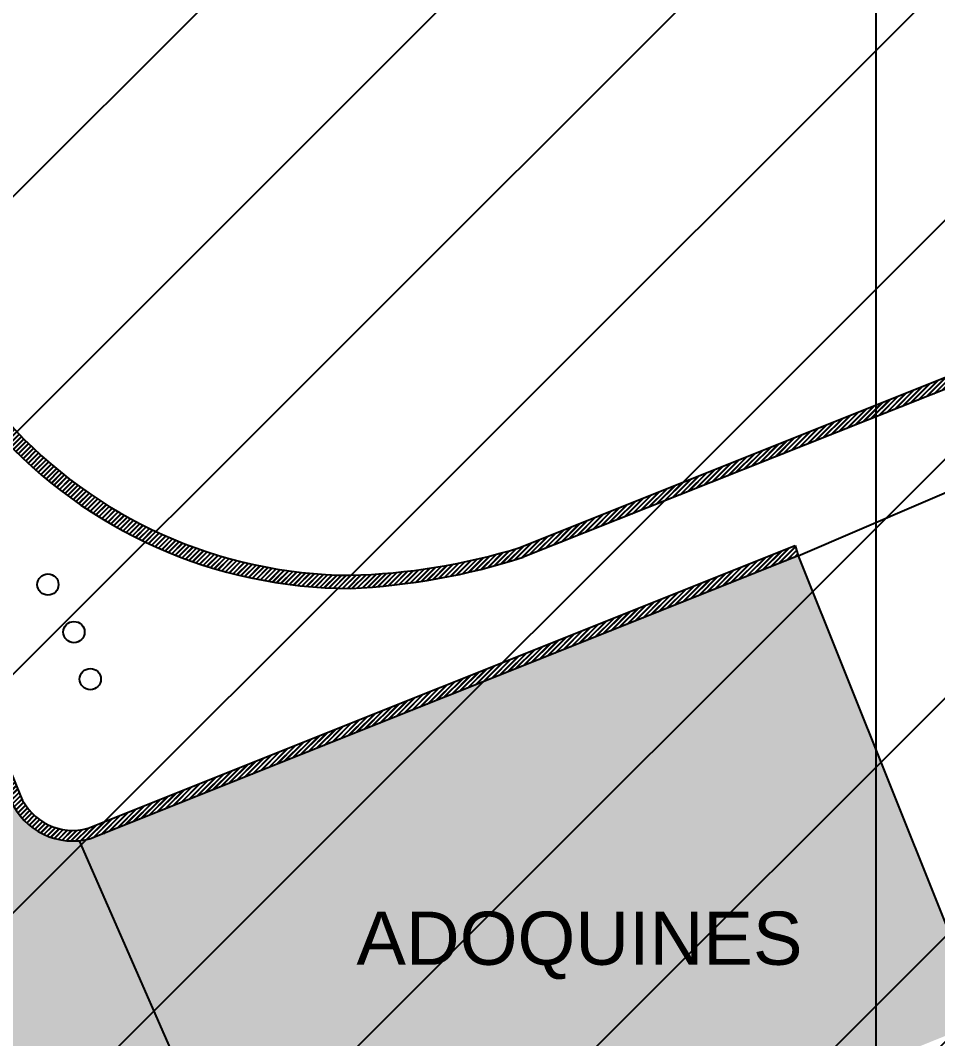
# Model space of a CAD drawing. Extents: x 350769 to 354978, y 6304672 to 6307963.
# Drawn here: x 352483.92 to 352501.15, y 6305421.36 to 6305440.5 of the extents above; entities that cross this region are included whole.
import ezdxf

# ---------------------------------------------------------------- set-up
doc = ezdxf.new("R2010")
doc.units = 0
doc.header["$PDMODE"] = 35
doc.header["$PDSIZE"] = 0.03
for name, pattern in [('4.0 - LO RECABARREN - DESNIVEL NUEVO$0$HIDDEN', [0.375, 0.25, -0.125]), ('CONTINUOS', [0]), ('DASHED', [19.05, 12.7, -6.35]), ('DIVIDE', [1.25, 0.5, -0.25, 0, -0.25, 0, -0.25])]:
    doc.linetypes.add(name, pattern=pattern)
doc.layers.get('0').update_dxf_attribs({"linetype": 'CONTINUOUS'})
doc.layers.get('Defpoints').update_dxf_attribs({"linetype": 'CONTINUOUS'})
for name, color, linetype in [('0-LEVANTAMIENTO 2020.SEP', 252, 'CONTINUOUS'), ('02_Geo ext_Acotamiento', 7, 'CONTINUOUS'), ('1-ADOQUIN', 8, 'CONTINUOUS'), ('1-coordenadas', 8, 'CONTINUOUS'), ('1-LINEA DE CIERRO', 7, 'DIVIDE'), ('1-MURO', 7, 'CONTINUOUS'), ('1-RADIER', 251, 'CONTINUOUS'), ('2-ACHURADO MURO', 9, 'CONTINUOUS'), ('2-ACHURADO RADIER', 9, 'CONTINUOUS'), ('2-ACHURADO VEREDA', 252, 'CONTINUOUS')]:
    doc.layers.add(name, color=color, linetype=linetype)
doc.layers.add('0_ASD_TOPOGRAFIA_ELEMENTOS', color=9, linetype='CONTINUOS', lineweight=5, true_color=0xbdbdbd)
doc.styles.add('A', font='arial.ttf', dxfattribs={"height": 2})
doc.styles.add('ROMANS', font='romans.shx', dxfattribs={"width": 0.65})
doc.dimstyles.new('Principal', dxfattribs={"dimscale": 0, "dimtxt": 2, "dimasz": 2, "dimexe": 1, "dimexo": 1, "dimtad": 1, "dimrnd": 0.05, "dimzin": 1, "dimtxsty": 'ROMANS', "dimcen": 2.5, "dimclrt": 2, "dimaunit": 2, "dimadec": 0, "dimazin": 0, "dimtfac": 1, "dimtmove": 0, "dimatfit": 3, "dimfxl": 1, "dimfxlon": 1, "dimarcsym": 0})
pattern_1 = [(45, (0, 0), (-0.04490128060535, 0.04490128060535), [])]
pattern_2 = [(45, (38000, -3000), (-0.04490128060535, 0.04490128060535), [])]

# ---------------------------------------------------------------- blocks, each defined once
blk = doc.blocks.new('COORDENADAS')
at = {"layer": '1-coordenadas'}
blk.add_line((320, -900.625), (320, -0.625), dxfattribs=at)
blk = doc.blocks.new('*D1236')
at = {"layer": '02_Geo ext_Acotamiento', "color": 0, "lineweight": -2, "transparency": 16777216}
blk.add_line((352474.045, 6305972.496), (352473.119, 6305978.179), dxfattribs=at)
at = {"layer": '02_Geo ext_Acotamiento', "color": 0, "transparency": 16777216}
blk.add_solid([(352473.283, 6305978.206), (352472.954, 6305978.153), (352472.958, 6305979.166)], dxfattribs=at)
at = {"layer": 'Defpoints', "color": 0, "transparency": 16777216}
for p in [(352472.958, 6305979.166), (352596.042, 6305224.025)]:
    blk.add_point(p, dxfattribs=at)
at = {"layer": '02_Geo ext_Acotamiento', "color": 2, "transparency": 16777216, "insert": (352474.582, 6305974.845), "char_height": 1, "attachment_point": 5, "rotation": 279.2575, "style": 'ROMANS'}
blk.add_mtext('R765,10', dxfattribs=at)
blk = doc.blocks.new('TOPOGRAFIA')
at = {"layer": '2-ACHURADO MURO', "lineweight": 0, "true_color": 0xbdbdbd}
h = blk.add_hatch(dxfattribs=at)
h.set_pattern_fill('ANSI31', color=9, scale=0.02)
h.set_pattern_definition(pattern_2)
h.paths.add_polyline_path([(390477.753, 6302446.148), (390477.887, 6302449.06), (390477.641, 6302448.984), (390477.507, 6302446.072), (390481.886, 6302435.266, -0.017184), (390483.463, 6302432.785, 0.212455), (390490.124, 6302429.825, 0.067719), (390493.364, 6302430.411), (390504.693, 6302434.919), (390518.119, 6302440.31), (390518.049, 6302440.485), (390504.597, 6302435.116), (390493.301, 6302430.59, -0.067674), (390490.114, 6302430.07, -0.2108), (390483.67, 6302432.966), (390482.082, 6302435.381)])
h = blk.add_hatch(dxfattribs=at)
h.set_pattern_fill('ANSI31', color=9, scale=0.02)
h.set_pattern_definition(pattern_2)
h.paths.add_polyline_path([(390478.156, 6302440.193), (390474.824, 6302448.462), (390474.638, 6302448.387), (390477.97, 6302440.118), (390481.649, 6302430.979), (390483.734, 6302425.85, 0.377325), (390485.251, 6302425.123), (390498.532, 6302430.434), (390498.476, 6302430.628), (390485.19, 6302425.314, -0.375265), (390483.919, 6302425.927), (390481.834, 6302431.054)])
at = {"layer": '2-ACHURADO RADIER', "lineweight": 0, "true_color": 0xbdbdbd}
h = blk.add_hatch(color=9, dxfattribs=at)
h.dxf.hatch_style = 1
h.paths.add_polyline_path([(390498.532, 6302430.434), (390485.251, 6302425.123, -0.045419), (390485.024, 6302425.081), (390488.749, 6302416.568), (390488.846, 6302416.378), (390488.941, 6302416.427), (390494.157, 6302418.53), (390493.79, 6302419.438), (390494.434, 6302419.728), (390494.812, 6302418.794), (390502.028, 6302421.704)])
h = blk.add_hatch(color=9, dxfattribs=at)
h.dxf.hatch_style = 1
h.paths.add_polyline_path([(390485.024, 6302425.081, -0.326314), (390483.734, 6302425.85), (390483.519, 6302426.379), (390477.674, 6302423.927), (390477.855, 6302423.476), (390477.674, 6302423.398), (390478.129, 6302422.276), (390481.622, 6302413.737), (390482.338, 6302411.296, -0.030699), (390481.958, 6302410.78), (390490.405, 6302414.123, -0.061713), (390489.884, 6302414.35), (390488.749, 6302416.568)])
at = {"layer": '1-ADOQUIN', "color": 9, "lineweight": 0, "true_color": 0xbdbdbd, "flags": 128}
blk.add_lwpolyline([(390498.532, 6302430.434), (390502.028, 6302421.704)], dxfattribs=at)
at = {"layer": '1-ADOQUIN', "color": 9, "lineweight": 0, "true_color": 0xbdbdbd}
for centre in [(390484.436, 6302429.897), (390484.926, 6302429.002), (390485.232, 6302428.118)]:
    blk.add_circle(centre, 0.2, dxfattribs=at)
at = {"layer": '1-coordenadas', "color": 9, "linetype": '4.0 - LO RECABARREN - DESNIVEL NUEVO$0$HIDDEN', "lineweight": 0, "ltscale": 50, "true_color": 0xbdbdbd}
blk.add_line((390500, 6302300), (390500, 6303200), dxfattribs=at)
at = {"layer": '1-MURO', "color": 9, "lineweight": 0, "true_color": 0xbdbdbd}
for p, q in [((390493.301, 6302430.59), (390504.597, 6302435.116)), ((390504.693, 6302434.919), (390493.364, 6302430.411)), ((390481.834, 6302431.054), (390483.919, 6302425.927)), ((390485.19, 6302425.314), (390498.476, 6302430.628)), ((390498.532, 6302430.434), (390485.251, 6302425.123))]:
    blk.add_line(p, q, dxfattribs=at)
at = {"layer": '1-MURO', "color": 9, "lineweight": 0, "true_color": 0xbdbdbd, "flags": 128}
for points in [[(390474.638, 6302448.387), (390477.97, 6302440.118), (390481.649, 6302430.979), (390483.734, 6302425.85, 0.377325), (390485.251, 6302425.123)], [(390490.114, 6302430.07, 0.067674), (390493.301, 6302430.59, 0.997384)], [(390490.124, 6302429.825, 0.067719), (390493.364, 6302430.411, -0.138672)]]:
    blk.add_lwpolyline(points, format="xyb", dxfattribs=at)
blk.add_lwpolyline([(390498.476, 6302430.628), (390498.532, 6302430.434)], dxfattribs=at)
at = {"layer": '1-MURO', "color": 9, "lineweight": 0, "true_color": 0xbdbdbd}
for centre, radius, start, end in [((390490.174, 6302438.821), 8.751, 221.993, 269.6077), ((390490.119, 6302438.789), 8.964, 222.0519, 270.0295), ((390484.905, 6302426.348), 1.073, 203.1298, 285.4073)]:
    blk.add_arc(centre, radius, start, end, dxfattribs=at)
at = {"layer": '1-RADIER', "color": 9, "lineweight": 0, "true_color": 0xbdbdbd, "flags": 128}
for points in [[(390498.532, 6302430.434), (390505.491, 6302433.423), (390518.556, 6302439.152), (390518.049, 6302440.485)], [(390485.024, 6302425.081), (390488.749, 6302416.568)]]:
    blk.add_lwpolyline(points, dxfattribs=at)
blk.add_lwpolyline([(390485.5, 6302425.223, 0.001495), (390485.506, 6302425.227)], format="xyb", dxfattribs=at)
at = {"layer": '1-LINEA DE CIERRO', "color": 9, "lineweight": 0, "true_color": 0xbdbdbd, "style": 'A'}
blk.add_text('ADOQUINES', height=1, dxfattribs=at).set_placement((390490.233, 6302422.747))

msp = doc.modelspace()

# ---------------------------------------------------------------- hatches: boundary and pattern name
at = {"layer": '0-LEVANTAMIENTO 2020.SEP'}
h = msp.add_hatch(dxfattribs=at)
h.set_pattern_fill('ANSI31', color=252)
h.paths.add_polyline_path([(352458.213, 6305401.216), (352452.503, 6305398.982), (352452.816, 6305399.28), (352452.609, 6305399.636), (352451.638, 6305400.227), (352457.678, 6305402.577), (352457.689, 6305402.79), (352457.683, 6305402.996), (352454.252, 6305411.685), (352450.931, 6305420.069), (352447.151, 6305429.404), (352442.008, 6305442.347), (352436.835, 6305455.304), (352430.757, 6305470.685), (352440.792, 6305475.07), (352451.682, 6305479.894), (352465.771, 6305486.18), (352480.216, 6305492.535), (352496.407, 6305499.712), (352513.657, 6305507.299), (352529.161, 6305514.161), (352541.959, 6305519.8), (352561.927, 6305528.675), (352571.449, 6305540.268), (352583.647, 6305555.178), (352598.213, 6305545.789), (352605.453, 6305541.805), (352602.222, 6305538.721), (352606.073, 6305535.813), (352608.645, 6305532.42), (352608.792, 6305532.234), (352608.857, 6305528.43), (352613.727, 6305525.092), (352613.927, 6305524.926), (352609.716, 6305517.616), (352604.317, 6305502.974), (352607.353, 6305483.644), (352606.958, 6305479.393), (352608.039, 6305476.818), (352609.065, 6305474.225), (352617.537, 6305468.424), (352618.346, 6305465.146), (352618.854, 6305464.849), (352618.951, 6305464.69), (352608.801, 6305460.676), (352599.579, 6305457.023), (352587.598, 6305452.326), (352574.209, 6305447), (352559.984, 6305441.387), (352541.368, 6305434.036), (352532.693, 6305430.631), (352523.045, 6305426.8), (352512.509, 6305422.629), (352503.01, 6305418.889), (352490.722, 6305414.053), (352481.682, 6305410.475), (352476.439, 6305408.401), (352468.05, 6305405.104)])
at = {"layer": '2-ACHURADO MURO'}
h = msp.add_hatch(dxfattribs=at)
h.set_pattern_fill('ANSI31', color=256, scale=0.02)
h.set_pattern_definition(pattern_1)
h.paths.add_polyline_path([(352477.753, 6305446.148), (352477.887, 6305449.06), (352477.641, 6305448.984), (352477.507, 6305446.072), (352481.886, 6305435.266, -0.017184), (352483.463, 6305432.785, 0.212455), (352490.124, 6305429.825, 0.067719), (352493.364, 6305430.411), (352504.693, 6305434.919), (352518.119, 6305440.31), (352518.049, 6305440.485), (352504.597, 6305435.116), (352493.301, 6305430.59, -0.067674), (352490.114, 6305430.07, -0.2108), (352483.67, 6305432.966), (352482.082, 6305435.381)])
h = msp.add_hatch(dxfattribs=at)
h.set_pattern_fill('ANSI31', color=256, scale=0.02)
h.set_pattern_definition(pattern_1)
h.paths.add_polyline_path([(352478.156, 6305440.193), (352474.824, 6305448.462), (352474.638, 6305448.387), (352477.97, 6305440.118), (352481.649, 6305430.979), (352483.734, 6305425.85, 0.377325), (352485.251, 6305425.123), (352498.532, 6305430.434), (352498.476, 6305430.628), (352485.19, 6305425.314, -0.375265), (352483.919, 6305425.927), (352481.834, 6305431.054)])
at = {"layer": '2-ACHURADO RADIER'}
h = msp.add_hatch(color=256, dxfattribs=at)
h.dxf.hatch_style = 1
h.paths.add_polyline_path([(352498.532, 6305430.434), (352485.251, 6305425.123, -0.045419), (352485.024, 6305425.081), (352488.749, 6305416.568), (352488.846, 6305416.378), (352488.941, 6305416.427), (352494.157, 6305418.53), (352493.79, 6305419.438), (352494.434, 6305419.728), (352494.812, 6305418.794), (352502.028, 6305421.704)])
h = msp.add_hatch(color=256, dxfattribs=at)
h.dxf.hatch_style = 1
h.paths.add_polyline_path([(352485.024, 6305425.081, -0.326314), (352483.734, 6305425.85), (352483.519, 6305426.379), (352477.674, 6305423.927), (352477.855, 6305423.476), (352477.674, 6305423.398), (352478.129, 6305422.276), (352481.622, 6305413.737), (352482.338, 6305411.296, -0.030699), (352481.958, 6305410.78), (352490.405, 6305414.123, -0.061713), (352489.884, 6305414.35), (352488.749, 6305416.568)])
at = {"layer": '2-ACHURADO VEREDA'}
h = msp.add_hatch(dxfattribs=at)
h.set_pattern_fill('ANSI32', color=256, scale=0.09)
edge = h.paths.add_edge_path()
edge.add_line((352494.157, 6305418.53), (352488.941, 6305416.427))
edge.add_line((352488.941, 6305416.427), (352489.942, 6305414.484))
edge.add_arc((352490.824, 6305415.746), 1.539, 235.046, 265.5321)
edge.add_line((352490.704, 6305414.211), (352494.697, 6305415.812))
edge.add_line((352494.697, 6305415.812), (352494.552, 6305416.257))
edge.add_line((352494.552, 6305416.257), (352502.709, 6305419.494))
edge.add_line((352502.709, 6305419.494), (352512.363, 6305423.326))
edge.add_line((352512.363, 6305423.326), (352522.849, 6305427.501))
edge.add_line((352522.849, 6305427.501), (352532.385, 6305431.239))
edge.add_line((352532.385, 6305431.239), (352541.168, 6305434.704))
edge.add_line((352541.168, 6305434.704), (352560.355, 6305442.352))
edge.add_line((352560.355, 6305442.352), (352574.057, 6305447.661))
edge.add_line((352574.057, 6305447.661), (352586.18, 6305452.427))
edge.add_line((352586.18, 6305452.427), (352599.796, 6305457.878))
edge.add_line((352599.796, 6305457.878), (352599.983, 6305460.901))
edge.add_line((352599.983, 6305460.901), (352599.939, 6305461.036))
edge.add_line((352599.939, 6305461.036), (352596.032, 6305459.42))
edge.add_line((352596.032, 6305459.42), (352585.207, 6305455.053))
edge.add_line((352585.207, 6305455.053), (352572.313, 6305449.916))
edge.add_line((352572.313, 6305449.916), (352559.381, 6305444.752))
edge.add_line((352559.381, 6305444.752), (352540.705, 6305437.224))
edge.add_line((352540.705, 6305437.224), (352531.498, 6305433.526))
edge.add_line((352531.498, 6305433.526), (352522.742, 6305429.978))
edge.add_line((352522.742, 6305429.978), (352511.784, 6305425.587))
edge.add_line((352511.784, 6305425.587), (352506.646, 6305423.549))
edge.add_line((352506.646, 6305423.549), (352502.028, 6305421.704))
edge.add_line((352502.028, 6305421.704), (352494.812, 6305418.794))
edge.add_line((352494.812, 6305418.794), (352495.181, 6305417.883))
edge.add_line((352495.181, 6305417.883), (352494.537, 6305417.593))
edge.add_line((352494.537, 6305417.593), (352494.157, 6305418.53))

# ---------------------------------------------------------------- linework, layer by layer
at = {"layer": '1-ADOQUIN', "flags": 128}
msp.add_lwpolyline([(352498.532, 6305430.434), (352502.028, 6305421.704)], dxfattribs=at)
at = {"layer": '1-ADOQUIN'}
for centre in [(352484.436, 6305429.897), (352484.926, 6305429.002), (352485.232, 6305428.118)]:
    msp.add_circle(centre, 0.2, dxfattribs=at)
at = {"layer": '1-MURO'}
for p, q in [((352493.301, 6305430.59), (352504.597, 6305435.116)), ((352504.693, 6305434.919), (352493.364, 6305430.411)), ((352481.834, 6305431.054), (352483.919, 6305425.927)), ((352485.19, 6305425.314), (352498.476, 6305430.628)), ((352498.532, 6305430.434), (352485.251, 6305425.123))]:
    msp.add_line(p, q, dxfattribs=at)
at = {"layer": '1-MURO', "flags": 128}
for points in [[(352474.638, 6305448.387), (352477.97, 6305440.118), (352481.649, 6305430.979), (352483.734, 6305425.85, 0.377325), (352485.251, 6305425.123)], [(352490.114, 6305430.07, 0.067674), (352493.301, 6305430.59, 0.997384)], [(352490.124, 6305429.825, 0.067719), (352493.364, 6305430.411, -0.138672)]]:
    msp.add_lwpolyline(points, format="xyb", dxfattribs=at)
msp.add_lwpolyline([(352498.476, 6305430.628), (352498.532, 6305430.434)], dxfattribs=at)
at = {"layer": '1-MURO'}
for centre, radius, start, end in [((352490.174, 6305438.821), 8.751, 221.993, 269.6077), ((352490.119, 6305438.789), 8.964, 222.0519, 270.0295), ((352484.905, 6305426.348), 1.073, 203.1298, 285.4073)]:
    msp.add_arc(centre, radius, start, end, dxfattribs=at)
at = {"layer": '1-RADIER', "flags": 128}
for points in [[(352498.532, 6305430.434), (352505.491, 6305433.423), (352518.556, 6305439.152), (352518.049, 6305440.485)], [(352485.024, 6305425.081), (352488.749, 6305416.568)]]:
    msp.add_lwpolyline(points, dxfattribs=at)
msp.add_lwpolyline([(352485.5, 6305425.223, 0.001495), (352485.506, 6305425.227)], format="xyb", dxfattribs=at)

# ---------------------------------------------------------------- block references
at = {"color": 252, "linetype": 'DASHED'}
msp.add_blockref('COORDENADAS', (352180, 6306200.625), dxfattribs=at)

# ---------------------------------------------------------------- texts
at = {"layer": '1-LINEA DE CIERRO', "style": 'A'}
msp.add_text('ADOQUINES', height=1, dxfattribs=at).set_placement((352490.233, 6305422.747))

# ---------------------------------------------------------------- dimensions: what is measured, and where the dimension line sits
at = {"layer": '02_Geo ext_Acotamiento'}
dim = msp.add_radius_dim(center=(352596.042, 6305224.025), mpoint=(352472.958, 6305979.166), dimstyle='Principal', override={"dimscale": 0, "dimaunit": 0, "dimfxl": 0.22, "dimarcsym": 1}, dxfattribs=at)
dim.commit()
dim.dimension.update_dxf_attribs({"geometry": '*D1236', "text_midpoint": (352473.686, 6305974.698), "dimtype": 164})

# ---------------------------------------------------------------- next in the draw order: block references
at = {"layer": '0_ASD_TOPOGRAFIA_ELEMENTOS', "color": 30, "true_color": 0xf26507}
msp.add_blockref('TOPOGRAFIA', (-38000, 3000), dxfattribs=at)

doc.saveas('drawing.dxf')
